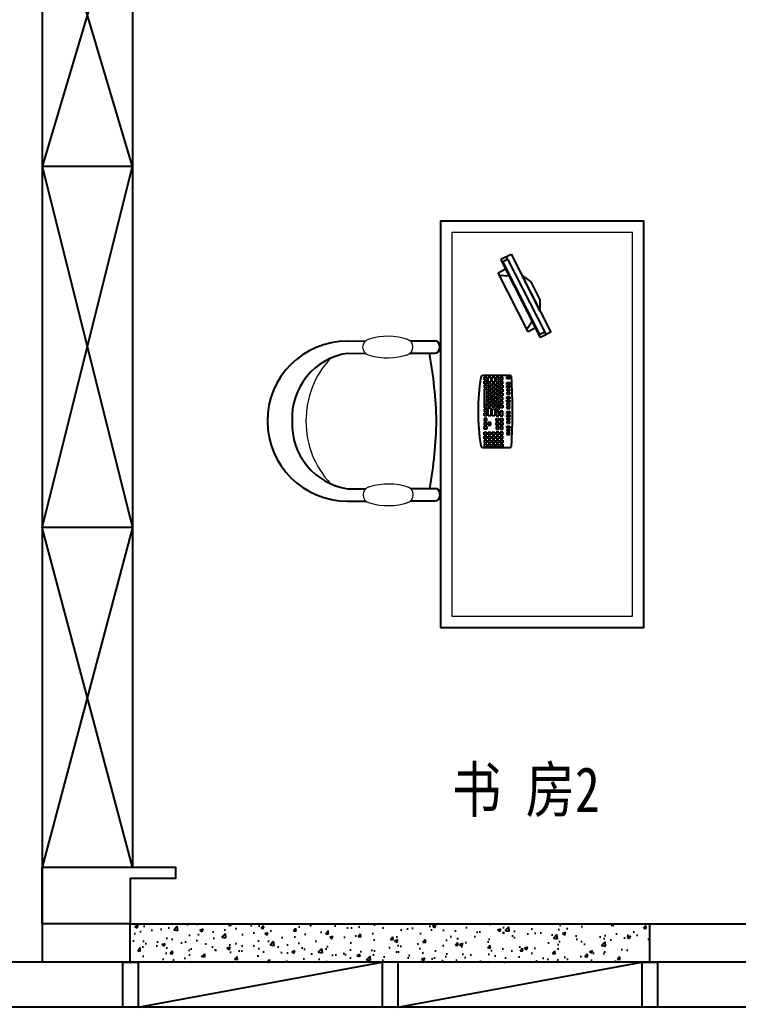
# Model space of a CAD drawing. Header units: millimetres. Extents: x 561810 to 956823, y -438984 to -391712.
# Drawn here: x 947484 to 950665, y -415003 to -410628 of the extents above; entities that cross this region are included whole.
import ezdxf

# ---------------------------------------------------------------- set-up
doc = ezdxf.new("R2010")
doc.units = ezdxf.units.MM
doc.header["$LTSCALE"] = 10
doc.header["$MEASUREMENT"] = 0
doc.layers.get('0').update_dxf_attribs({"linetype": 'CONTINUOUS'})
for name, color, linetype in [('WALL', 7, 'CONTINUOUS'), ('WINDOW', 4, 'CONTINUOUS'), ('填充', 8, 'CONTINUOUS'), ('墙', 7, 'CONTINUOUS')]:
    doc.layers.add(name, color=color, linetype=linetype)
doc.layers.add('细线', color=250, linetype='CONTINUOUS', lineweight=5)
doc.styles.add('12', font='', dxfattribs={"width": 0.8})
doc.styles.get('12').set_extended_font_data('SimSun')

msp = doc.modelspace()

# ---------------------------------------------------------------- hatches: boundary and pattern name
h = msp.add_hatch()
h.set_pattern_fill('AR-CONC', color=250, scale=20, style=0)
h.set_pattern_definition([(50, (950273.38, -414802.76), (143.452, -12.5504), [15, -165]), (355, (950273.38, -414802.76), (-27.75, 150.438), [12, -132]), (100.4514, (950285.33, -414803.8), (115.702, 137.888), [12.748, -140.228]), (46.184, (950273.38, -414762.76), (213.448, -33.104), [22.5, -247.5]), (96.636, (950291.17, -414765.51), (186.933, 194.824), [19.122, -210.343]), (351.184, (950273.38, -414762.76), (186.932, 194.824), [18, -198]), (21, (950293.38, -414772.76), (119.3814, -80.524), [15, -165]), (326, (950293.38, -414772.76), (48.663, 145.03), [12, -132]), (71.4514, (950303.33, -414779.47), (168.0445, 64.506), [12.748, -140.228]), (37.5, (950273.38, -414802.755), (2.432, 66.5788), [0, -130.4, 0, -134, 0, -132.5]), (7.5, (950273.38, -414802.755), (52.614, 78.8823), [0, -76.4, 0, -127.4, 0, -50.5]), (327.5, (950228.78, -414802.755), (106.7645, -4.511), [0, -50, 0, -156, 0, -207]), (317.5, (950208.78, -414802.755), (116.6372, 20.021), [0, -65, 0, -103.6, 0, -147])])
h.paths.add_polyline_path([(947973.4, -414632.8), (947973.4, -414802.8), (948008.4, -414802.8), (950273.4, -414802.8), (950273.4, -414632.8)])

# ---------------------------------------------------------------- linework, layer by layer
at = {"color": 250}
for p, q in [((948933.8, -412051.2), (949014.4, -412050.9)), ((949212.1, -412050.5), (949321.1, -412050.2)), ((949343, -412071.9), (949343, -412082.9)), ((948934, -412105.7), (949014.6, -412105.5)), ((949212.3, -412105), (949321.3, -412104.7)), ((948935.5, -412705.7), (949016, -412705.5)), ((949213.7, -412705), (949322.8, -412704.7)), ((949344.7, -412737.4), (949344.6, -412726.5)), ((948935.6, -412760.2), (949016.2, -412760)), ((949213.9, -412759.5), (949322.9, -412759.3))]:
    msp.add_line(p, q, dxfattribs=at)
at = {"color": 1}
for p, q in [((947938.4, -414802.8), (947938.4, -415002.8)), ((948008.4, -414802.8), (948008.4, -415002.8)), ((948008.4, -415002.8), (949088.4, -414802.8)), ((949088.4, -414802.8), (949088.4, -415002.8)), ((949158.4, -414802.8), (949158.4, -415002.8)), ((949158.4, -415002.8), (950238.4, -414802.8)), ((950238.4, -414802.8), (950238.4, -415002.8)), ((950308.4, -414802.8), (950308.4, -415002.8))]:
    msp.add_line(p, q, dxfattribs=at)
for points in [[(947938.4, -414802.8), (948008.4, -414802.8)], [(950238.4, -414802.8), (950308.4, -414802.8)]]:
    msp.add_lwpolyline(points, dxfattribs=at)
at = {"color": 250}
for centre, radius, start, end in [((948934.7, -412405.7), 354.5, 90.1427, 180.1427), ((949321.2, -412072), 21.8, 0.1427, 90.1427), ((948978.7, -412391.5), 289.3, 98.9009, 182.9334), ((947317.8, -412460.3), 2012.2, 1.5356, 10.1776), ((949321.2, -412082.9), 21.8, 270.1427, 0.1427), ((948934.7, -412405.7), 354.5, 180.1427, 270.1427), ((948978.8, -412419.7), 289.3, 177.352, 261.3844), ((947317.5, -412359.1), 2012.2, 350.1078, 358.7498), ((949322.8, -412726.5), 21.8, 0.1427, 90.1427), ((949322.8, -412737.5), 21.8, 270.1427, 0.1427)]:
    msp.add_arc(centre, radius, start, end, dxfattribs=at)
at = {"layer": 'WALL'}
for p, q in [((947583.4, -408502.8), (947583.4, -410901.8)), ((947583.4, -410901.8), (947583.4, -414802.8)), ((947973.4, -414632.8), (947583.4, -414632.8)), ((947973.4, -414632.8), (950273.4, -414632.8)), ((950273.4, -414632.8), (952423.4, -414632.8))]:
    msp.add_line(p, q, dxfattribs=at)
at = {"layer": 'WINDOW'}
for p, q in [((956703.4, -414802.8), (919703.4, -414802.8)), ((956823.4, -415002.8), (919503.4, -415002.8))]:
    msp.add_line(p, q, dxfattribs=at)
at = {"layer": '填充', "color": 250, "ltscale": 0.01}
for p, q in [((947983.4, -409932.8), (947983.4, -414382.8)), ((949613.3, -411689.2), (949659.5, -411665.8)), ((949644.2, -411688.2), (949638.3, -411676.6)), ((949659.5, -411665.8), (949835.4, -412012.6)), ((949789.1, -412036), (949613.3, -411689.2)), ((949622.8, -411699), (949644.2, -411688.2)), ((949786.9, -412022.5), (949622.8, -411699)), ((949644.2, -411688.2), (949808.2, -412011.7)), ((949602.4, -411748.5), (949635, -411732)), ((949734.9, -412009.7), (949602.4, -411748.5)), ((949608.2, -411759.9), (949650.4, -411762.4)), ((949635, -411732), (949767.4, -411993.2)), ((949787.2, -411917.6), (949707.7, -411760.7)), ((949707.7, -411760.7), (949746.8, -411789.3)), ((949746.8, -411789.3), (949787.3, -411869.1)), ((949787.3, -411869.1), (949787.2, -411917.6)), ((949729.1, -411998.4), (949752, -411962.9)), ((949767.4, -411993.2), (949734.9, -412009.7)), ((949808.2, -412011.7), (949786.9, -412022.5)), ((949835.4, -412012.6), (949789.1, -412036)), ((949808.2, -412011.7), (949814.1, -412023.3)), ((949652.7, -412203.6), (949533.8, -412203.6)), ((949540.2, -412211.5), (949551.8, -412211.5)), ((949540.2, -412223.3), (949540.2, -412211.5)), ((949551.8, -412211.5), (949551.8, -412223.3)), ((949557.9, -412211.5), (949569.5, -412211.5)), ((949557.9, -412233.3), (949557.9, -412211.5)), ((949569.5, -412211.5), (949569.5, -412233.3)), ((949575.6, -412211.5), (949587.2, -412211.5)), ((949575.6, -412233.3), (949575.6, -412211.5)), ((949587.2, -412211.5), (949587.2, -412233.3)), ((949605, -412211.5), (949593.3, -412211.5)), ((949593.3, -412211.5), (949593.3, -412232.9)), ((949605, -412232.9), (949605, -412211.5)), ((949622.7, -412211.5), (949611, -412211.5)), ((949611, -412211.5), (949611, -412223.3)), ((949622.7, -412223.3), (949622.7, -412211.5)), ((949641.2, -412209.9), (949653.2, -412209.9)), ((949641.2, -412218.7), (949641.2, -412209.9)), ((949653.2, -412209.9), (949653.2, -412218.7)), ((949551.8, -412223.3), (949540.2, -412223.3)), ((949540.2, -412229.2), (949551.8, -412229.2)), ((949540.2, -412241), (949540.2, -412229.2)), ((949551.8, -412241), (949540.2, -412241)), ((949551.8, -412246.9), (949540.2, -412246.9)), ((949540.2, -412246.9), (949540.2, -412258.7)), ((949551.8, -412229.2), (949551.8, -412241)), ((949551.8, -412258.7), (949551.8, -412246.9)), ((949569.5, -412233.3), (949557.9, -412233.3)), ((949569.5, -412238.1), (949557.9, -412238.1)), ((949557.9, -412238.1), (949557.9, -412250)), ((949557.9, -412250), (949569.5, -412250)), ((949569.5, -412255.8), (949557.9, -412255.8)), ((949557.9, -412255.8), (949557.9, -412267.7)), ((949569.5, -412250), (949569.5, -412238.1)), ((949569.5, -412267.7), (949569.5, -412255.8)), ((949587.2, -412233.3), (949575.6, -412233.3)), ((949587.2, -412242.9), (949575.6, -412242.9)), ((949575.6, -412242.9), (949575.6, -412254.8)), ((949575.6, -412254.8), (949587.2, -412254.8)), ((949587.2, -412254.8), (949587.2, -412242.9)), ((949593.3, -412232.9), (949605, -412232.9)), ((949593.3, -412250.8), (949593.3, -412239)), ((949593.3, -412239), (949605, -412239)), ((949605, -412250.8), (949593.3, -412250.8)), ((949605, -412239), (949605, -412250.8)), ((949611, -412223.3), (949622.7, -412223.3)), ((949622.7, -412229.2), (949611, -412229.2)), ((949611, -412229.2), (949611, -412241)), ((949611, -412241), (949622.7, -412241)), ((949611, -412258.7), (949611, -412246.9)), ((949611, -412246.9), (949622.7, -412246.9)), ((949622.7, -412241), (949622.7, -412229.2)), ((949622.7, -412246.9), (949622.7, -412258.7)), ((949653.2, -412218.7), (949641.2, -412218.7)), ((949641.2, -412234.6), (949653.2, -412234.6)), ((949641.2, -412243.3), (949641.2, -412234.6)), ((949653.2, -412243.3), (949641.2, -412243.3)), ((949641.2, -412248.9), (949653.2, -412248.9)), ((949641.2, -412257.7), (949641.2, -412248.9)), ((949653.2, -412234.6), (949653.2, -412243.3)), ((949653.2, -412248.9), (949653.2, -412257.7)), ((949540.2, -412258.7), (949551.8, -412258.7)), ((949551.8, -412264.6), (949540.2, -412264.6)), ((949540.2, -412264.6), (949540.2, -412333.2)), ((949551.8, -412333.2), (949551.8, -412264.6)), ((949557.9, -412267.7), (949569.5, -412267.7)), ((949569.5, -412273.5), (949557.9, -412273.5)), ((949557.9, -412273.5), (949557.9, -412285.4)), ((949557.9, -412285.4), (949569.5, -412285.4)), ((949557.9, -412291.2), (949569.5, -412291.2)), ((949557.9, -412303.1), (949557.9, -412291.2)), ((949569.5, -412285.4), (949569.5, -412273.5)), ((949569.5, -412291.2), (949569.5, -412303.1)), ((949587.2, -412260.6), (949575.6, -412260.6)), ((949575.6, -412260.6), (949575.6, -412272.5)), ((949575.6, -412272.5), (949587.2, -412272.5)), ((949587.2, -412278.3), (949575.6, -412278.3)), ((949575.6, -412278.3), (949575.6, -412290.2)), ((949575.6, -412290.2), (949587.2, -412290.2)), ((949575.6, -412296), (949587.2, -412296)), ((949575.6, -412307.9), (949575.6, -412296)), ((949587.2, -412272.5), (949587.2, -412260.6)), ((949587.2, -412290.2), (949587.2, -412278.3)), ((949587.2, -412296), (949587.2, -412307.9)), ((949593.3, -412268.5), (949593.3, -412256.7)), ((949593.3, -412256.7), (949605, -412256.7)), ((949605, -412268.5), (949593.3, -412268.5)), ((949593.3, -412286.2), (949593.3, -412274.4)), ((949593.3, -412274.4), (949605, -412274.4)), ((949605, -412286.2), (949593.3, -412286.2)), ((949605, -412292.1), (949593.3, -412292.1)), ((949593.3, -412292.1), (949593.3, -412303.9)), ((949605, -412256.7), (949605, -412268.5)), ((949605, -412274.4), (949605, -412286.2)), ((949605, -412303.9), (949605, -412292.1)), ((949622.7, -412258.7), (949611, -412258.7)), ((949611, -412276.4), (949611, -412264.6)), ((949611, -412264.6), (949622.7, -412264.6)), ((949622.7, -412276.4), (949611, -412276.4)), ((949611, -412294.1), (949611, -412282.3)), ((949611, -412282.3), (949622.7, -412282.3)), ((949622.7, -412294.1), (949611, -412294.1)), ((949622.7, -412300), (949611, -412300)), ((949611, -412300), (949611, -412311.8)), ((949622.7, -412264.6), (949622.7, -412276.4)), ((949622.7, -412282.3), (949622.7, -412294.1)), ((949622.7, -412311.8), (949622.7, -412300)), ((949653.2, -412257.7), (949641.2, -412257.7)), ((949653.2, -412263.2), (949641.2, -412263.2)), ((949641.2, -412263.2), (949641.2, -412272)), ((949641.2, -412272), (949653.2, -412272)), ((949653.2, -412277.5), (949641.2, -412277.5)), ((949641.2, -412277.5), (949641.2, -412286.3)), ((949641.2, -412286.3), (949653.2, -412286.3)), ((949641.2, -412298.7), (949653.2, -412298.7)), ((949641.2, -412307.4), (949641.2, -412298.7)), ((949653.2, -412272), (949653.2, -412263.2)), ((949653.2, -412286.3), (949653.2, -412277.5)), ((949653.2, -412298.7), (949653.2, -412307.4)), ((949540.2, -412333.2), (949551.8, -412333.2)), ((949551.8, -412335.4), (949540.2, -412335.4)), ((949540.2, -412335.4), (949540.2, -412347.2)), ((949551.8, -412347.2), (949551.8, -412335.4)), ((949569.5, -412303.1), (949557.9, -412303.1)), ((949557.9, -412308.9), (949569.5, -412308.9)), ((949557.9, -412320.8), (949557.9, -412308.9)), ((949569.5, -412320.8), (949557.9, -412320.8)), ((949569.5, -412326.6), (949557.9, -412326.6)), ((949557.9, -412326.6), (949557.9, -412338.5)), ((949557.9, -412338.5), (949569.5, -412338.5)), ((949569.5, -412308.9), (949569.5, -412320.8)), ((949569.5, -412338.5), (949569.5, -412326.6)), ((949587.2, -412307.9), (949575.6, -412307.9)), ((949575.6, -412313.7), (949587.2, -412313.7)), ((949575.6, -412325.6), (949575.6, -412313.7)), ((949587.2, -412325.6), (949575.6, -412325.6)), ((949587.2, -412331.4), (949575.6, -412331.4)), ((949575.6, -412331.4), (949575.6, -412343.3)), ((949575.6, -412343.3), (949587.2, -412343.3)), ((949587.2, -412313.7), (949587.2, -412325.6)), ((949587.2, -412343.3), (949587.2, -412331.4)), ((949593.3, -412303.9), (949605, -412303.9)), ((949605, -412309.8), (949593.3, -412309.8)), ((949593.3, -412309.8), (949593.3, -412321.6)), ((949593.3, -412321.6), (949605, -412321.6)), ((949593.3, -412339.3), (949593.3, -412327.5)), ((949593.3, -412327.5), (949605, -412327.5)), ((949605, -412339.3), (949593.3, -412339.3)), ((949605, -412321.6), (949605, -412309.8)), ((949605, -412327.5), (949605, -412339.3)), ((949611, -412311.8), (949622.7, -412311.8)), ((949622.7, -412317.7), (949611, -412317.7)), ((949611, -412317.7), (949611, -412329.5)), ((949611, -412329.5), (949622.7, -412329.5)), ((949611, -412347.2), (949611, -412335.4)), ((949611, -412335.4), (949622.7, -412335.4)), ((949622.7, -412329.5), (949622.7, -412317.7)), ((949622.7, -412335.4), (949622.7, -412347.2)), ((949653.2, -412307.4), (949641.2, -412307.4)), ((949641.2, -412313), (949653.2, -412313)), ((949641.2, -412321.7), (949641.2, -412313)), ((949653.2, -412321.7), (949641.2, -412321.7)), ((949653.2, -412327.3), (949641.2, -412327.3)), ((949641.2, -412327.3), (949641.2, -412336.1)), ((949641.2, -412336.1), (949653.2, -412336.1)), ((949653.2, -412341.6), (949641.2, -412341.6)), ((949641.2, -412341.6), (949641.2, -412350.4)), ((949653.2, -412313), (949653.2, -412321.7)), ((949653.2, -412336.1), (949653.2, -412327.3)), ((949653.2, -412350.4), (949653.2, -412341.6)), ((949540.2, -412347.2), (949551.8, -412347.2)), ((949551.8, -412353.1), (949540.2, -412353.1)), ((949540.2, -412353.1), (949540.2, -412364.9)), ((949540.2, -412364.9), (949551.8, -412364.9)), ((949540.2, -412370.8), (949551.8, -412370.8)), ((949540.2, -412382.6), (949540.2, -412370.8)), ((949551.8, -412382.6), (949540.2, -412382.6)), ((949551.8, -412364.9), (949551.8, -412353.1)), ((949551.8, -412370.8), (949551.8, -412382.6)), ((949557.9, -412347.6), (949569.5, -412347.6)), ((949557.9, -412382.6), (949557.9, -412347.6)), ((949569.5, -412382.6), (949557.9, -412382.6)), ((949569.5, -412347.6), (949569.5, -412382.6)), ((949575.6, -412352.4), (949587.2, -412352.4)), ((949575.6, -412382.6), (949575.6, -412352.4)), ((949587.2, -412382.6), (949575.6, -412382.6)), ((949587.2, -412352.4), (949587.2, -412382.6)), ((949593.3, -412357), (949593.3, -412345.2)), ((949593.3, -412345.2), (949605, -412345.2)), ((949605, -412357), (949593.3, -412357)), ((949605, -412362.9), (949593.3, -412362.9)), ((949593.3, -412362.9), (949593.3, -412382.6)), ((949593.3, -412382.6), (949605, -412382.6)), ((949605, -412345.2), (949605, -412357)), ((949605, -412382.6), (949605, -412362.9)), ((949622.7, -412347.2), (949611, -412347.2)), ((949622.7, -412362.4), (949611, -412362.4)), ((949611, -412362.4), (949611, -412382.6)), ((949611, -412382.6), (949622.7, -412382.6)), ((949622.7, -412382.6), (949622.7, -412362.4)), ((949641.2, -412350.4), (949653.2, -412350.4)), ((949641.2, -412363.3), (949653.2, -412363.3)), ((949641.2, -412372.1), (949641.2, -412363.3)), ((949653.2, -412372.1), (949641.2, -412372.1)), ((949641.2, -412377.6), (949653.2, -412377.6)), ((949641.2, -412386.4), (949641.2, -412377.6)), ((949653.2, -412386.4), (949641.2, -412386.4)), ((949653.2, -412363.3), (949653.2, -412372.1)), ((949653.2, -412377.6), (949653.2, -412386.4)), ((949551.8, -412394.9), (949540.2, -412394.9)), ((949540.2, -412394.9), (949540.2, -412406.7)), ((949540.2, -412406.7), (949551.8, -412406.7)), ((949551.8, -412412.6), (949540.2, -412412.6)), ((949540.2, -412412.6), (949540.2, -412424.4)), ((949540.2, -412424.4), (949551.8, -412424.4)), ((949540.2, -412430.3), (949551.8, -412430.3)), ((949540.2, -412442.1), (949540.2, -412430.3)), ((949551.8, -412406.7), (949551.8, -412394.9)), ((949551.8, -412424.4), (949551.8, -412412.6)), ((949551.8, -412430.3), (949551.8, -412442.1)), ((949569.5, -412412.6), (949557.9, -412412.6)), ((949557.9, -412412.6), (949557.9, -412424.4)), ((949557.9, -412424.4), (949569.5, -412424.4)), ((949569.5, -412424.4), (949569.5, -412412.6)), ((949593.3, -412406.7), (949593.3, -412394.9)), ((949593.3, -412394.9), (949605, -412394.9)), ((949605, -412406.7), (949593.3, -412406.7)), ((949593.3, -412424.4), (949593.3, -412412.6)), ((949593.3, -412412.6), (949605, -412412.6)), ((949605, -412424.4), (949593.3, -412424.4)), ((949605, -412430.3), (949593.3, -412430.3)), ((949593.3, -412430.3), (949593.3, -412442.1)), ((949605, -412394.9), (949605, -412406.7)), ((949605, -412412.6), (949605, -412424.4)), ((949605, -412442.1), (949605, -412430.3)), ((949611, -412406.7), (949611, -412394.9)), ((949611, -412394.9), (949622.7, -412394.9)), ((949622.7, -412406.7), (949611, -412406.7)), ((949611, -412424.4), (949611, -412412.6)), ((949611, -412412.6), (949622.7, -412412.6)), ((949622.7, -412424.4), (949611, -412424.4)), ((949622.7, -412430.3), (949611, -412430.3)), ((949611, -412430.3), (949611, -412442.1)), ((949622.7, -412394.9), (949622.7, -412406.7)), ((949622.7, -412412.6), (949622.7, -412424.4)), ((949622.7, -412442.1), (949622.7, -412430.3)), ((949653.2, -412392), (949641.2, -412392)), ((949641.2, -412392), (949641.2, -412400.7)), ((949641.2, -412400.7), (949653.2, -412400.7)), ((949653.2, -412406.3), (949641.2, -412406.3)), ((949641.2, -412406.3), (949641.2, -412415)), ((949641.2, -412415), (949653.2, -412415)), ((949641.2, -412428.1), (949653.2, -412428.1)), ((949641.2, -412436.9), (949641.2, -412428.1)), ((949653.2, -412400.7), (949653.2, -412392)), ((949653.2, -412415), (949653.2, -412406.3)), ((949653.2, -412428.1), (949653.2, -412436.9)), ((949551.8, -412442.1), (949540.2, -412442.1)), ((949540.2, -412454.4), (949551.8, -412454.4)), ((949540.2, -412466.3), (949540.2, -412454.4)), ((949551.8, -412466.3), (949540.2, -412466.3)), ((949540.2, -412472.1), (949551.8, -412472.1)), ((949540.2, -412484), (949540.2, -412472.1)), ((949551.8, -412454.4), (949551.8, -412466.3)), ((949551.8, -412472.1), (949551.8, -412484)), ((949557.9, -412454.4), (949569.5, -412454.4)), ((949557.9, -412466.3), (949557.9, -412454.4)), ((949569.5, -412466.3), (949557.9, -412466.3)), ((949557.9, -412472.1), (949569.5, -412472.1)), ((949557.9, -412484), (949557.9, -412472.1)), ((949569.5, -412454.4), (949569.5, -412466.3)), ((949569.5, -412472.1), (949569.5, -412484)), ((949575.6, -412454.4), (949587.2, -412454.4)), ((949575.6, -412466.3), (949575.6, -412454.4)), ((949587.2, -412466.3), (949575.6, -412466.3)), ((949575.6, -412472.1), (949587.2, -412472.1)), ((949575.6, -412484), (949575.6, -412472.1)), ((949587.2, -412454.4), (949587.2, -412466.3)), ((949587.2, -412472.1), (949587.2, -412484)), ((949593.3, -412442.1), (949605, -412442.1)), ((949605, -412454.4), (949593.3, -412454.4)), ((949593.3, -412454.4), (949593.3, -412466.3)), ((949593.3, -412466.3), (949605, -412466.3)), ((949605, -412472.1), (949593.3, -412472.1)), ((949593.3, -412472.1), (949593.3, -412484)), ((949605, -412466.3), (949605, -412454.4)), ((949605, -412484), (949605, -412472.1)), ((949611, -412442.1), (949622.7, -412442.1)), ((949622.7, -412454.4), (949611, -412454.4)), ((949611, -412454.4), (949611, -412466.3)), ((949611, -412466.3), (949622.7, -412466.3)), ((949622.7, -412472.1), (949611, -412472.1)), ((949611, -412472.1), (949611, -412484)), ((949622.7, -412466.3), (949622.7, -412454.4)), ((949622.7, -412484), (949622.7, -412472.1)), ((949653.2, -412436.9), (949641.2, -412436.9)), ((949653.2, -412442.4), (949641.2, -412442.4)), ((949641.2, -412442.4), (949641.2, -412451.2)), ((949641.2, -412451.2), (949653.2, -412451.2)), ((949653.2, -412456.8), (949641.2, -412456.8)), ((949641.2, -412456.8), (949641.2, -412465.5)), ((949641.2, -412465.5), (949653.2, -412465.5)), ((949653.2, -412451.2), (949653.2, -412442.4)), ((949653.2, -412465.5), (949653.2, -412456.8)), ((949551.8, -412484), (949540.2, -412484)), ((949551.8, -412489.8), (949540.2, -412489.8)), ((949540.2, -412489.8), (949540.2, -412501.7)), ((949540.2, -412501.7), (949551.8, -412501.7)), ((949551.8, -412507.5), (949540.2, -412507.5)), ((949540.2, -412507.5), (949540.2, -412519.4)), ((949551.8, -412501.7), (949551.8, -412489.8)), ((949551.8, -412519.4), (949551.8, -412507.5)), ((949569.5, -412484), (949557.9, -412484)), ((949569.5, -412489.8), (949557.9, -412489.8)), ((949557.9, -412489.8), (949557.9, -412501.7)), ((949557.9, -412501.7), (949569.5, -412501.7)), ((949569.5, -412507.5), (949557.9, -412507.5)), ((949557.9, -412507.5), (949557.9, -412519.4)), ((949569.5, -412501.7), (949569.5, -412489.8)), ((949569.5, -412519.4), (949569.5, -412507.5)), ((949587.2, -412484), (949575.6, -412484)), ((949587.2, -412489.8), (949575.6, -412489.8)), ((949575.6, -412489.8), (949575.6, -412501.7)), ((949575.6, -412501.7), (949587.2, -412501.7)), ((949587.2, -412507.5), (949575.6, -412507.5)), ((949575.6, -412507.5), (949575.6, -412519.4)), ((949587.2, -412501.7), (949587.2, -412489.8)), ((949587.2, -412519.4), (949587.2, -412507.5)), ((949593.3, -412484), (949605, -412484)), ((949593.3, -412501.7), (949593.3, -412489.8)), ((949593.3, -412489.8), (949605, -412489.8)), ((949605, -412501.7), (949593.3, -412501.7)), ((949593.3, -412519.4), (949593.3, -412507.5)), ((949593.3, -412507.5), (949605, -412507.5)), ((949605, -412489.8), (949605, -412501.7)), ((949605, -412507.5), (949605, -412519.4)), ((949611, -412484), (949622.7, -412484)), ((949611, -412501.7), (949611, -412489.8)), ((949611, -412489.8), (949622.7, -412489.8)), ((949622.7, -412501.7), (949611, -412501.7)), ((949611, -412519.4), (949611, -412507.5)), ((949611, -412507.5), (949622.7, -412507.5)), ((949622.7, -412489.8), (949622.7, -412501.7)), ((949622.7, -412507.5), (949622.7, -412519.4)), ((949533.8, -412523.3), (949652.7, -412523.3)), ((949540.2, -412519.4), (949551.8, -412519.4)), ((949557.9, -412519.4), (949569.5, -412519.4)), ((949575.6, -412519.4), (949587.2, -412519.4)), ((949605, -412519.4), (949593.3, -412519.4)), ((949622.7, -412519.4), (949611, -412519.4))]:
    msp.add_line(p, q, dxfattribs=at)
msp.add_lwpolyline([(949347.3, -413320.8), (950247.3, -413320.8), (950247.3, -411520.8), (949347.3, -411520.8)], close=True, dxfattribs=at)
msp.add_lwpolyline([(947583.4, -414632.8), (947583.4, -414382.8), (948173.4, -414382.8), (948173.4, -414432.8), (947973.4, -414432.8), (947973.4, -414632.8)], dxfattribs=at)
at = {"layer": '填充', "color": 142, "ltscale": 0.01}
for points in [[(947973.4, -414802.8), (947973.4, -414632.8)], [(950273.4, -414802.8), (950273.4, -414632.8)]]:
    msp.add_lwpolyline(points, dxfattribs=at)
at = {"layer": '填充', "color": 250, "ltscale": 0.01}
for centre, radius, start, end in [((950478.7, -412363.5), 965.6, 170.9093, 189.0907), ((949533.8, -412212.3), 8.64, 90, 170.9093), ((949652.7, -412212.3), 8.64, 3.2771, 90), ((947012, -412363.5), 2653.6, 356.7229, 3.2771), ((949533.8, -412514.7), 8.64, 189.0907, 270), ((949652.7, -412514.7), 8.64, 270, 356.7229)]:
    msp.add_arc(centre, radius, start, end, dxfattribs=at)
at = {"layer": '墙', "color": 250}
for p, q in [((947983.4, -411277.8), (947583.4, -411277.8)), ((947983.4, -412877.8), (947583.4, -412877.8))]:
    msp.add_line(p, q, dxfattribs=at)
for points in [[(947983.4, -409932.8), (947583.4, -411277.8), (947983.4, -412877.8), (947583.4, -414382.8)], [(947983.4, -414382.8), (947583.4, -412877.8), (947983.4, -411277.8), (947583.4, -409932.8)]]:
    msp.add_lwpolyline(points, dxfattribs=at)
at = {"layer": '细线', "color": 250}
msp.add_lwpolyline([(949397.3, -413270.8), (950197.3, -413270.8), (950197.3, -411570.8), (949397.3, -411570.8)], close=True, dxfattribs=at)
for centre, radius, start, end in [((949113.9, -412313.4), 283.2, 71.7259, 107.0666), ((949038.3, -412078.2), 36.2, 101.9678, 258.3176), ((949188.3, -412077.8), 36.2, 281.9678, 78.3176), ((949112.8, -411842.5), 283.2, 253.2188, 288.5595), ((949156.7, -412403.2), 405.5, 137.3185, 180.4106), ((949156.7, -412407), 405.5, 179.8747, 222.9668), ((949115.6, -412968), 283.2, 71.7259, 107.0666), ((949040, -412732.7), 36.2, 101.9678, 258.3176), ((949190, -412732.3), 36.2, 281.9678, 78.3176), ((949114.4, -412497.1), 283.2, 253.2188, 288.5595)]:
    msp.add_arc(centre, radius, start, end, dxfattribs=at)

# ---------------------------------------------------------------- texts
at = {"layer": '填充', "color": 250, "ltscale": 0.01, "style": '12', "width": 0.8}
msp.add_text('书 房2', height=200, dxfattribs=at).set_placement((949397.3, -414138.4))

doc.saveas('drawing.dxf')
